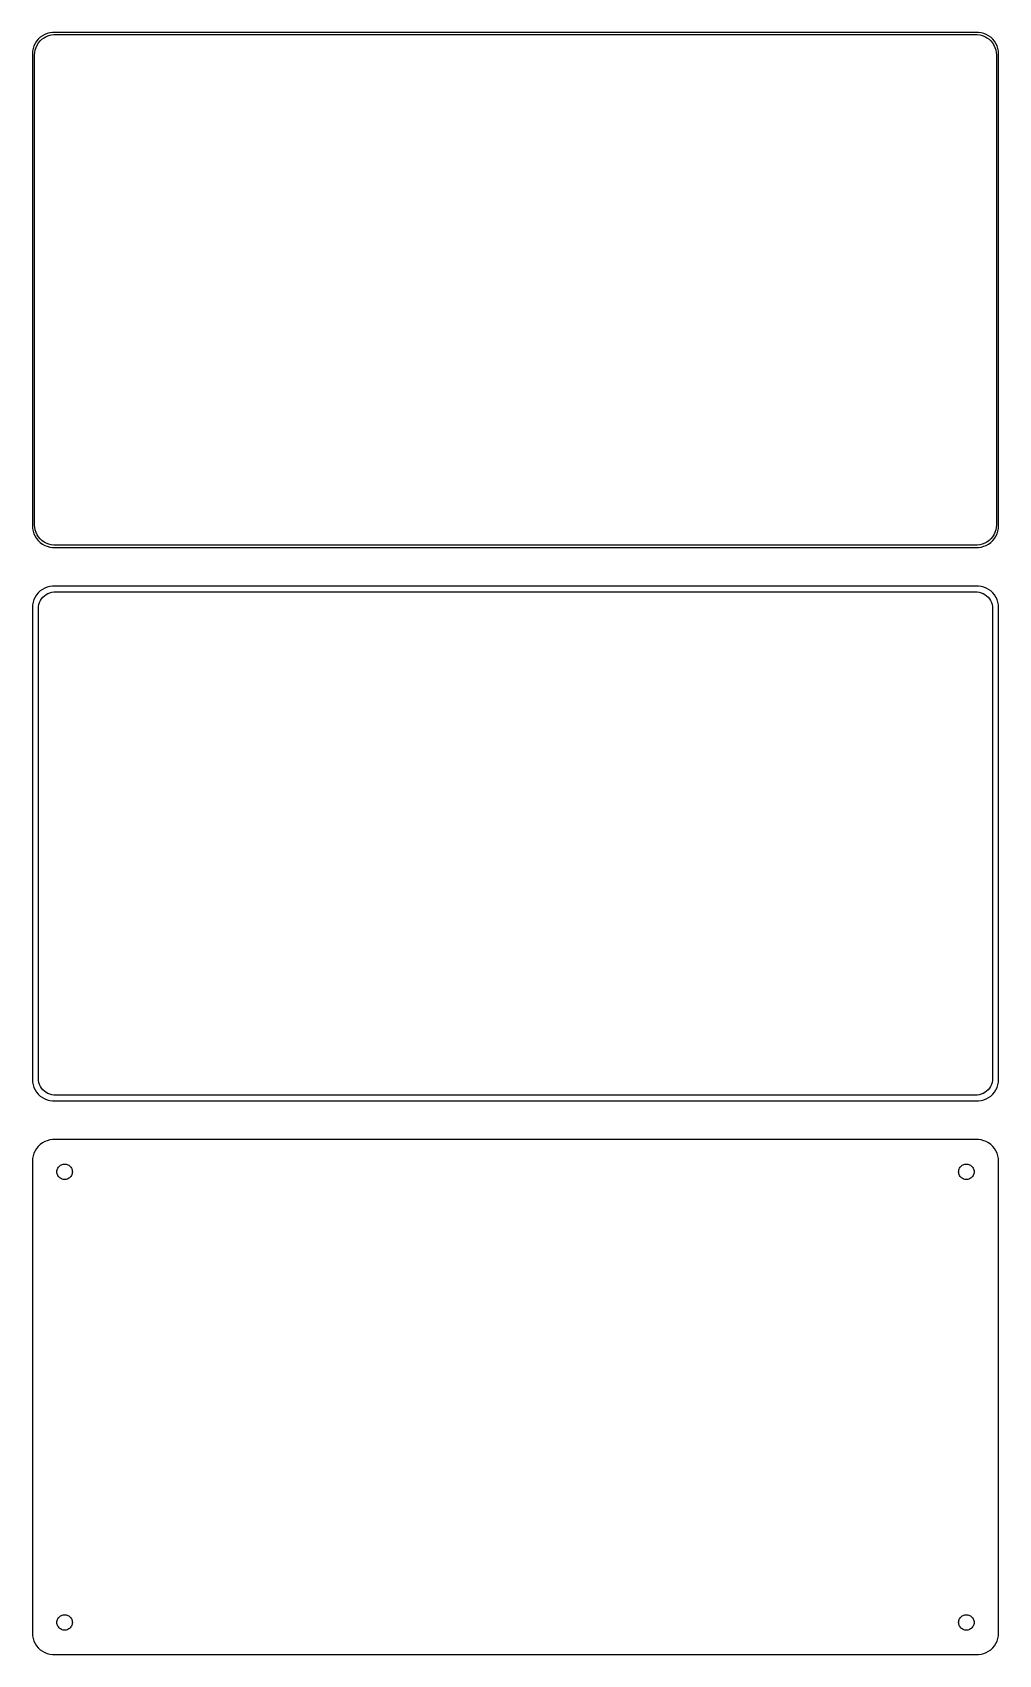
# Model space of a CAD drawing. Header units: metres. Extents: x -112 to 112, y 198 to 576.
import ezdxf

# ---------------------------------------------------------------- set-up
doc = ezdxf.new("R2010")
doc.units = ezdxf.units.M

msp = doc.modelspace()

# ---------------------------------------------------------------- linework, layer by layer
for p, q in [((-110.687, 574.853), (-111.145, 574.423)), ((-110.179, 575.222), (-110.687, 574.853)), ((-110.278, 574.41), (-109.795, 574.761)), ((-109.629, 575.524), (-110.179, 575.222)), ((-109.795, 574.761), (-109.272, 575.048)), ((-109.045, 575.755), (-109.629, 575.524)), ((-109.272, 575.048), (-108.718, 575.268)), ((-108.437, 575.911), (-109.045, 575.755)), ((-108.718, 575.268), (-108.14, 575.416)), ((-107.814, 575.99), (-108.437, 575.911)), ((-108.14, 575.416), (-107.548, 575.491)), ((107.814, 575.99), (-107.814, 575.99)), ((-107.548, 575.491), (107.548, 575.491)), ((107.548, 575.491), (108.14, 575.416)), ((108.437, 575.911), (107.814, 575.99)), ((108.14, 575.416), (108.718, 575.268)), ((109.045, 575.755), (108.437, 575.911)), ((108.718, 575.268), (109.272, 575.048)), ((109.629, 575.524), (109.045, 575.755)), ((109.272, 575.048), (109.795, 574.761)), ((110.179, 575.222), (109.629, 575.524)), ((109.795, 574.761), (110.278, 574.41)), ((110.687, 574.853), (110.179, 575.222)), ((111.145, 574.423), (110.687, 574.853)), ((-112.461, 571.627), (-112.5, 571)), ((-112.5, 571), (-112.5, 461)), ((-112.343, 572.243), (-112.461, 571.627)), ((-112.149, 572.841), (-112.343, 572.243)), ((-111.882, 573.409), (-112.149, 572.841)), ((-112, 570.75), (-111.963, 571.345)), ((-112, 461.25), (-112, 570.75)), ((-111.963, 571.345), (-111.851, 571.931)), ((-111.545, 573.939), (-111.882, 573.409)), ((-111.851, 571.931), (-111.666, 572.499)), ((-111.666, 572.499), (-111.412, 573.038)), ((-111.145, 574.423), (-111.545, 573.939)), ((-111.412, 573.038), (-111.093, 573.542)), ((-111.093, 573.542), (-110.713, 574.002)), ((-110.713, 574.002), (-110.278, 574.41)), ((110.278, 574.41), (110.713, 574.002)), ((110.713, 574.002), (111.093, 573.542)), ((111.093, 573.542), (111.412, 573.038)), ((111.545, 573.939), (111.145, 574.423)), ((111.412, 573.038), (111.666, 572.499)), ((111.882, 573.409), (111.545, 573.939)), ((111.666, 572.499), (111.851, 571.931)), ((111.851, 571.931), (111.963, 571.345)), ((112.149, 572.841), (111.882, 573.409)), ((111.963, 571.345), (112, 570.75)), ((112, 570.75), (112, 461.25)), ((112.343, 572.243), (112.149, 572.841)), ((112.461, 571.627), (112.343, 572.243)), ((112.5, 571), (112.461, 571.627)), ((112.5, 461), (112.5, 571)), ((-111.963, 460.655), (-112, 461.25)), ((112, 461.25), (111.963, 460.655)), ((-112.5, 461), (-112.461, 460.373)), ((-112.461, 460.373), (-112.343, 459.757)), ((-112.343, 459.757), (-112.149, 459.159)), ((-112.149, 459.159), (-111.882, 458.591)), ((-111.851, 460.069), (-111.963, 460.655)), ((-111.882, 458.591), (-111.545, 458.061)), ((-111.666, 459.501), (-111.851, 460.069)), ((-111.412, 458.962), (-111.666, 459.501)), ((-111.545, 458.061), (-111.145, 457.577)), ((-111.093, 458.458), (-111.412, 458.962)), ((-111.145, 457.577), (-110.687, 457.147)), ((-110.713, 457.998), (-111.093, 458.458)), ((-110.278, 457.59), (-110.713, 457.998)), ((-109.795, 457.239), (-110.278, 457.59)), ((110.278, 457.59), (109.795, 457.239)), ((110.713, 457.998), (110.278, 457.59)), ((110.687, 457.147), (111.145, 457.577)), ((111.093, 458.458), (110.713, 457.998)), ((111.412, 458.962), (111.093, 458.458)), ((111.145, 457.577), (111.545, 458.061)), ((111.666, 459.501), (111.412, 458.962)), ((111.545, 458.061), (111.882, 458.591)), ((111.851, 460.069), (111.666, 459.501)), ((111.963, 460.655), (111.851, 460.069)), ((111.882, 458.591), (112.149, 459.159)), ((112.149, 459.159), (112.343, 459.757)), ((112.343, 459.757), (112.461, 460.373)), ((112.461, 460.373), (112.5, 461)), ((-110.687, 457.147), (-110.179, 456.778)), ((-110.179, 456.778), (-109.629, 456.476)), ((-109.272, 456.952), (-109.795, 457.239)), ((-109.629, 456.476), (-109.045, 456.245)), ((-108.718, 456.732), (-109.272, 456.952)), ((-109.045, 456.245), (-108.437, 456.089)), ((-108.14, 456.584), (-108.718, 456.732)), ((-108.437, 456.089), (-107.814, 456.01)), ((-107.548, 456.509), (-108.14, 456.584)), ((-107.814, 456.01), (107.814, 456.01)), ((107.548, 456.509), (-107.548, 456.509)), ((108.14, 456.584), (107.548, 456.509)), ((107.814, 456.01), (108.437, 456.089)), ((108.718, 456.732), (108.14, 456.584)), ((108.437, 456.089), (109.045, 456.245)), ((109.272, 456.952), (108.718, 456.732)), ((109.045, 456.245), (109.629, 456.476)), ((109.795, 457.239), (109.272, 456.952)), ((109.629, 456.476), (110.179, 456.778)), ((110.179, 456.778), (110.687, 457.147)), ((-110.179, 446.222), (-110.687, 445.853)), ((-109.629, 446.524), (-110.179, 446.222)), ((-109.045, 446.755), (-109.629, 446.524)), ((-108.437, 446.911), (-109.045, 446.755)), ((-107.814, 446.99), (-108.437, 446.911)), ((107.814, 446.99), (-107.814, 446.99)), ((108.437, 446.911), (107.814, 446.99)), ((109.045, 446.755), (108.437, 446.911)), ((109.629, 446.524), (109.045, 446.755)), ((110.179, 446.222), (109.629, 446.524)), ((110.687, 445.853), (110.179, 446.222)), ((-112.461, 442.627), (-112.5, 442)), ((-112.343, 443.243), (-112.461, 442.627)), ((-112.149, 443.841), (-112.343, 443.243)), ((-111.882, 444.409), (-112.149, 443.841)), ((-111.545, 444.939), (-111.882, 444.409)), ((-111.145, 445.423), (-111.545, 444.939)), ((-110.687, 445.853), (-111.145, 445.423)), ((-111.089, 442.235), (-110.998, 442.712)), ((-110.998, 442.712), (-110.848, 443.174)), ((-110.848, 443.174), (-110.641, 443.614)), ((-110.641, 443.614), (-110.38, 444.024)), ((-110.38, 444.024), (-110.071, 444.399)), ((-110.071, 444.399), (-109.716, 444.731)), ((-109.716, 444.731), (-109.323, 445.017)), ((-109.323, 445.017), (-108.898, 445.251)), ((-108.898, 445.251), (-108.446, 445.43)), ((-108.446, 445.43), (-107.975, 445.551)), ((-107.975, 445.551), (-107.493, 445.612)), ((-107.493, 445.612), (107.493, 445.612)), ((107.493, 445.612), (107.975, 445.551)), ((107.975, 445.551), (108.446, 445.43)), ((108.446, 445.43), (108.898, 445.251)), ((108.898, 445.251), (109.323, 445.017)), ((109.323, 445.017), (109.716, 444.731)), ((109.716, 444.731), (110.071, 444.399)), ((110.071, 444.399), (110.38, 444.024)), ((110.38, 444.024), (110.641, 443.614)), ((110.641, 443.614), (110.848, 443.174)), ((111.145, 445.423), (110.687, 445.853)), ((110.848, 443.174), (110.998, 442.712)), ((110.998, 442.712), (111.089, 442.235)), ((111.545, 444.939), (111.145, 445.423)), ((111.882, 444.409), (111.545, 444.939)), ((112.149, 443.841), (111.882, 444.409)), ((112.343, 443.243), (112.149, 443.841)), ((112.461, 442.627), (112.343, 443.243)), ((112.5, 442), (112.461, 442.627)), ((-112.5, 442), (-112.5, 332)), ((-111.119, 441.75), (-111.089, 442.235)), ((-111.119, 332.25), (-111.119, 441.75)), ((111.089, 442.235), (111.119, 441.75)), ((111.119, 441.75), (111.119, 332.25)), ((112.5, 332), (112.5, 442)), ((-112.5, 332), (-112.461, 331.373)), ((-112.461, 331.373), (-112.343, 330.757)), ((-112.343, 330.757), (-112.149, 330.159)), ((-112.149, 330.159), (-111.882, 329.591)), ((-111.882, 329.591), (-111.545, 329.061)), ((-111.545, 329.061), (-111.145, 328.577)), ((-111.089, 331.765), (-111.119, 332.25)), ((-110.998, 331.288), (-111.089, 331.765)), ((-110.848, 330.826), (-110.998, 331.288)), ((-110.641, 330.386), (-110.848, 330.826)), ((-110.38, 329.976), (-110.641, 330.386)), ((-110.071, 329.601), (-110.38, 329.976)), ((-109.716, 329.269), (-110.071, 329.601)), ((-109.323, 328.983), (-109.716, 329.269)), ((-108.898, 328.749), (-109.323, 328.983)), ((109.323, 328.983), (108.898, 328.749)), ((109.716, 329.269), (109.323, 328.983)), ((110.071, 329.601), (109.716, 329.269)), ((110.38, 329.976), (110.071, 329.601)), ((110.641, 330.386), (110.38, 329.976)), ((110.848, 330.826), (110.641, 330.386)), ((110.998, 331.288), (110.848, 330.826)), ((111.089, 331.765), (110.998, 331.288)), ((111.119, 332.25), (111.089, 331.765)), ((111.145, 328.577), (111.545, 329.061)), ((111.545, 329.061), (111.882, 329.591)), ((111.882, 329.591), (112.149, 330.159)), ((112.149, 330.159), (112.343, 330.757)), ((112.343, 330.757), (112.461, 331.373)), ((112.461, 331.373), (112.5, 332)), ((-111.145, 328.577), (-110.687, 328.147)), ((-110.687, 328.147), (-110.179, 327.778)), ((-110.179, 327.778), (-109.629, 327.476)), ((-109.629, 327.476), (-109.045, 327.245)), ((-109.045, 327.245), (-108.437, 327.089)), ((-108.446, 328.57), (-108.898, 328.749)), ((-107.975, 328.449), (-108.446, 328.57)), ((-108.437, 327.089), (-107.814, 327.01)), ((-107.493, 328.388), (-107.975, 328.449)), ((-107.814, 327.01), (107.814, 327.01)), ((107.493, 328.388), (-107.493, 328.388)), ((107.975, 328.449), (107.493, 328.388)), ((107.814, 327.01), (108.437, 327.089)), ((108.446, 328.57), (107.975, 328.449)), ((108.437, 327.089), (109.045, 327.245)), ((108.898, 328.749), (108.446, 328.57)), ((109.045, 327.245), (109.629, 327.476)), ((109.629, 327.476), (110.179, 327.778)), ((110.179, 327.778), (110.687, 328.147)), ((110.687, 328.147), (111.145, 328.577)), ((-109.629, 317.524), (-110.179, 317.222)), ((-109.045, 317.755), (-109.629, 317.524)), ((-108.437, 317.911), (-109.045, 317.755)), ((-107.814, 317.99), (-108.437, 317.911)), ((107.814, 317.99), (-107.814, 317.99)), ((108.437, 317.911), (107.814, 317.99)), ((109.045, 317.755), (108.437, 317.911)), ((109.629, 317.524), (109.045, 317.755)), ((110.179, 317.222), (109.629, 317.524)), ((-112.343, 314.243), (-112.461, 313.627)), ((-112.149, 314.841), (-112.343, 314.243)), ((-111.882, 315.409), (-112.149, 314.841)), ((-111.545, 315.939), (-111.882, 315.409)), ((-111.145, 316.423), (-111.545, 315.939)), ((-110.687, 316.853), (-111.145, 316.423)), ((-110.179, 317.222), (-110.687, 316.853)), ((110.687, 316.853), (110.179, 317.222)), ((111.145, 316.423), (110.687, 316.853)), ((111.545, 315.939), (111.145, 316.423)), ((111.882, 315.409), (111.545, 315.939)), ((112.149, 314.841), (111.882, 315.409)), ((112.343, 314.243), (112.149, 314.841)), ((112.461, 313.627), (112.343, 314.243)), ((-112.461, 313.627), (-112.5, 313)), ((-112.5, 313), (-112.5, 203)), ((-106.8, 310.5), (-106.786, 310.726)), ((-106.786, 310.274), (-106.8, 310.5)), ((-106.786, 310.726), (-106.743, 310.948)), ((-106.743, 310.052), (-106.786, 310.274)), ((-106.743, 310.948), (-106.674, 311.163)), ((-106.674, 309.837), (-106.743, 310.052)), ((-106.674, 311.163), (-106.577, 311.367)), ((-106.577, 311.367), (-106.456, 311.558)), ((-106.456, 311.558), (-106.312, 311.732)), ((-106.312, 311.732), (-106.147, 311.887)), ((-106.147, 311.887), (-105.964, 312.02)), ((-105.964, 312.02), (-105.766, 312.129)), ((-105.766, 312.129), (-105.556, 312.212)), ((-105.556, 312.212), (-105.337, 312.268)), ((-105.337, 312.268), (-105.113, 312.296)), ((-105.113, 312.296), (-104.887, 312.296)), ((-104.887, 312.296), (-104.663, 312.268)), ((-104.663, 312.268), (-104.444, 312.212)), ((-104.444, 312.212), (-104.234, 312.129)), ((-104.234, 312.129), (-104.036, 312.02)), ((-104.036, 312.02), (-103.853, 311.887)), ((-103.853, 311.887), (-103.688, 311.732)), ((-103.688, 311.732), (-103.544, 311.558)), ((-103.544, 311.558), (-103.423, 311.367)), ((-103.423, 311.367), (-103.326, 311.163)), ((-103.326, 311.163), (-103.257, 310.948)), ((-103.257, 310.052), (-103.326, 309.837)), ((-103.257, 310.948), (-103.214, 310.726)), ((-103.214, 310.274), (-103.257, 310.052)), ((-103.214, 310.726), (-103.2, 310.5)), ((-103.2, 310.5), (-103.214, 310.274)), ((103.2, 310.5), (103.214, 310.726)), ((103.214, 310.274), (103.2, 310.5)), ((103.214, 310.726), (103.257, 310.948)), ((103.257, 310.052), (103.214, 310.274)), ((103.257, 310.948), (103.326, 311.163)), ((103.326, 309.837), (103.257, 310.052)), ((103.326, 311.163), (103.423, 311.367)), ((103.423, 311.367), (103.544, 311.558)), ((103.544, 311.558), (103.688, 311.732)), ((103.688, 311.732), (103.853, 311.887)), ((103.853, 311.887), (104.036, 312.02)), ((104.036, 312.02), (104.234, 312.129)), ((104.234, 312.129), (104.444, 312.212)), ((104.444, 312.212), (104.663, 312.268)), ((104.663, 312.268), (104.887, 312.296)), ((104.887, 312.296), (105.113, 312.296)), ((105.113, 312.296), (105.337, 312.268)), ((105.337, 312.268), (105.556, 312.212)), ((105.556, 312.212), (105.766, 312.129)), ((105.766, 312.129), (105.964, 312.02)), ((105.964, 312.02), (106.147, 311.887)), ((106.147, 311.887), (106.312, 311.732)), ((106.312, 311.732), (106.456, 311.558)), ((106.456, 311.558), (106.577, 311.367)), ((106.577, 311.367), (106.674, 311.163)), ((106.674, 311.163), (106.743, 310.948)), ((106.743, 310.052), (106.674, 309.837)), ((106.743, 310.948), (106.786, 310.726)), ((106.786, 310.274), (106.743, 310.052)), ((106.786, 310.726), (106.8, 310.5)), ((106.8, 310.5), (106.786, 310.274)), ((112.5, 313), (112.461, 313.627)), ((112.5, 203), (112.5, 313)), ((-106.577, 309.633), (-106.674, 309.837)), ((-106.456, 309.442), (-106.577, 309.633)), ((-106.312, 309.268), (-106.456, 309.442)), ((-106.147, 309.113), (-106.312, 309.268)), ((-105.964, 308.98), (-106.147, 309.113)), ((-105.766, 308.871), (-105.964, 308.98)), ((-105.556, 308.788), (-105.766, 308.871)), ((-105.337, 308.732), (-105.556, 308.788)), ((-105.113, 308.704), (-105.337, 308.732)), ((-104.887, 308.704), (-105.113, 308.704)), ((-104.663, 308.732), (-104.887, 308.704)), ((-104.444, 308.788), (-104.663, 308.732)), ((-104.234, 308.871), (-104.444, 308.788)), ((-104.036, 308.98), (-104.234, 308.871)), ((-103.853, 309.113), (-104.036, 308.98)), ((-103.688, 309.268), (-103.853, 309.113)), ((-103.544, 309.442), (-103.688, 309.268)), ((-103.423, 309.633), (-103.544, 309.442)), ((-103.326, 309.837), (-103.423, 309.633)), ((103.423, 309.633), (103.326, 309.837)), ((103.544, 309.442), (103.423, 309.633)), ((103.688, 309.268), (103.544, 309.442)), ((103.853, 309.113), (103.688, 309.268)), ((104.036, 308.98), (103.853, 309.113)), ((104.234, 308.871), (104.036, 308.98)), ((104.444, 308.788), (104.234, 308.871)), ((104.663, 308.732), (104.444, 308.788)), ((104.887, 308.704), (104.663, 308.732)), ((105.113, 308.704), (104.887, 308.704)), ((105.337, 308.732), (105.113, 308.704)), ((105.556, 308.788), (105.337, 308.732)), ((105.766, 308.871), (105.556, 308.788)), ((105.964, 308.98), (105.766, 308.871)), ((106.147, 309.113), (105.964, 308.98)), ((106.312, 309.268), (106.147, 309.113)), ((106.456, 309.442), (106.312, 309.268)), ((106.577, 309.633), (106.456, 309.442)), ((106.674, 309.837), (106.577, 309.633)), ((-106.8, 205.5), (-106.786, 205.726)), ((-106.786, 205.274), (-106.8, 205.5)), ((-106.786, 205.726), (-106.743, 205.948)), ((-106.743, 205.052), (-106.786, 205.274)), ((-106.743, 205.948), (-106.674, 206.163)), ((-106.674, 204.837), (-106.743, 205.052)), ((-106.674, 206.163), (-106.577, 206.367)), ((-106.577, 204.633), (-106.674, 204.837)), ((-106.577, 206.367), (-106.456, 206.558)), ((-106.456, 204.442), (-106.577, 204.633)), ((-106.456, 206.558), (-106.312, 206.732)), ((-106.312, 204.268), (-106.456, 204.442)), ((-106.312, 206.732), (-106.147, 206.887)), ((-106.147, 204.113), (-106.312, 204.268)), ((-106.147, 206.887), (-105.964, 207.02)), ((-105.964, 203.98), (-106.147, 204.113)), ((-105.964, 207.02), (-105.766, 207.129)), ((-105.766, 207.129), (-105.556, 207.212)), ((-105.556, 207.212), (-105.337, 207.268)), ((-105.337, 207.268), (-105.113, 207.296)), ((-105.113, 207.296), (-104.887, 207.296)), ((-104.887, 207.296), (-104.663, 207.268)), ((-104.663, 207.268), (-104.444, 207.212)), ((-104.444, 207.212), (-104.234, 207.129)), ((-104.234, 207.129), (-104.036, 207.02)), ((-104.036, 207.02), (-103.853, 206.887)), ((-103.853, 204.113), (-104.036, 203.98)), ((-103.853, 206.887), (-103.688, 206.732)), ((-103.688, 204.268), (-103.853, 204.113)), ((-103.688, 206.732), (-103.544, 206.558)), ((-103.544, 204.442), (-103.688, 204.268)), ((-103.544, 206.558), (-103.423, 206.367)), ((-103.423, 204.633), (-103.544, 204.442)), ((-103.423, 206.367), (-103.326, 206.163)), ((-103.326, 204.837), (-103.423, 204.633)), ((-103.326, 206.163), (-103.257, 205.948)), ((-103.257, 205.052), (-103.326, 204.837)), ((-103.257, 205.948), (-103.214, 205.726)), ((-103.214, 205.274), (-103.257, 205.052)), ((-103.214, 205.726), (-103.2, 205.5)), ((-103.2, 205.5), (-103.214, 205.274)), ((103.2, 205.5), (103.214, 205.726)), ((103.214, 205.274), (103.2, 205.5)), ((103.214, 205.726), (103.257, 205.948)), ((103.257, 205.052), (103.214, 205.274)), ((103.257, 205.948), (103.326, 206.163)), ((103.326, 204.837), (103.257, 205.052)), ((103.326, 206.163), (103.423, 206.367)), ((103.423, 204.633), (103.326, 204.837)), ((103.423, 206.367), (103.544, 206.558)), ((103.544, 204.442), (103.423, 204.633)), ((103.544, 206.558), (103.688, 206.732)), ((103.688, 204.268), (103.544, 204.442)), ((103.688, 206.732), (103.853, 206.887)), ((103.853, 204.113), (103.688, 204.268)), ((103.853, 206.887), (104.036, 207.02)), ((104.036, 203.98), (103.853, 204.113)), ((104.036, 207.02), (104.234, 207.129)), ((104.234, 207.129), (104.444, 207.212)), ((104.444, 207.212), (104.663, 207.268)), ((104.663, 207.268), (104.887, 207.296)), ((104.887, 207.296), (105.113, 207.296)), ((105.113, 207.296), (105.337, 207.268)), ((105.337, 207.268), (105.556, 207.212)), ((105.556, 207.212), (105.766, 207.129)), ((105.766, 207.129), (105.964, 207.02)), ((105.964, 207.02), (106.147, 206.887)), ((106.147, 204.113), (105.964, 203.98)), ((106.147, 206.887), (106.312, 206.732)), ((106.312, 204.268), (106.147, 204.113)), ((106.312, 206.732), (106.456, 206.558)), ((106.456, 204.442), (106.312, 204.268)), ((106.456, 206.558), (106.577, 206.367)), ((106.577, 204.633), (106.456, 204.442)), ((106.577, 206.367), (106.674, 206.163)), ((106.674, 204.837), (106.577, 204.633)), ((106.674, 206.163), (106.743, 205.948)), ((106.743, 205.052), (106.674, 204.837)), ((106.743, 205.948), (106.786, 205.726)), ((106.786, 205.274), (106.743, 205.052)), ((106.786, 205.726), (106.8, 205.5)), ((106.8, 205.5), (106.786, 205.274)), ((-112.5, 203), (-112.461, 202.373)), ((-112.461, 202.373), (-112.343, 201.757)), ((-112.343, 201.757), (-112.149, 201.159)), ((-112.149, 201.159), (-111.882, 200.591)), ((-111.882, 200.591), (-111.545, 200.061)), ((-105.766, 203.871), (-105.964, 203.98)), ((-105.556, 203.788), (-105.766, 203.871)), ((-105.337, 203.732), (-105.556, 203.788)), ((-105.113, 203.704), (-105.337, 203.732)), ((-104.887, 203.704), (-105.113, 203.704)), ((-104.663, 203.732), (-104.887, 203.704)), ((-104.444, 203.788), (-104.663, 203.732)), ((-104.234, 203.871), (-104.444, 203.788)), ((-104.036, 203.98), (-104.234, 203.871)), ((104.234, 203.871), (104.036, 203.98)), ((104.444, 203.788), (104.234, 203.871)), ((104.663, 203.732), (104.444, 203.788)), ((104.887, 203.704), (104.663, 203.732)), ((105.113, 203.704), (104.887, 203.704)), ((105.337, 203.732), (105.113, 203.704)), ((105.556, 203.788), (105.337, 203.732)), ((105.766, 203.871), (105.556, 203.788)), ((105.964, 203.98), (105.766, 203.871)), ((111.545, 200.061), (111.882, 200.591)), ((111.882, 200.591), (112.149, 201.159)), ((112.149, 201.159), (112.343, 201.757)), ((112.343, 201.757), (112.461, 202.373)), ((112.461, 202.373), (112.5, 203)), ((-111.545, 200.061), (-111.145, 199.577)), ((-111.145, 199.577), (-110.687, 199.147)), ((-110.687, 199.147), (-110.179, 198.778)), ((-110.179, 198.778), (-109.629, 198.476)), ((-109.629, 198.476), (-109.045, 198.245)), ((-109.045, 198.245), (-108.437, 198.089)), ((-108.437, 198.089), (-107.814, 198.01)), ((-107.814, 198.01), (107.814, 198.01)), ((107.814, 198.01), (108.437, 198.089)), ((108.437, 198.089), (109.045, 198.245)), ((109.045, 198.245), (109.629, 198.476)), ((109.629, 198.476), (110.179, 198.778)), ((110.179, 198.778), (110.687, 199.147)), ((110.687, 199.147), (111.145, 199.577)), ((111.145, 199.577), (111.545, 200.061))]:
    msp.add_line(p, q)

doc.saveas('drawing.dxf')
